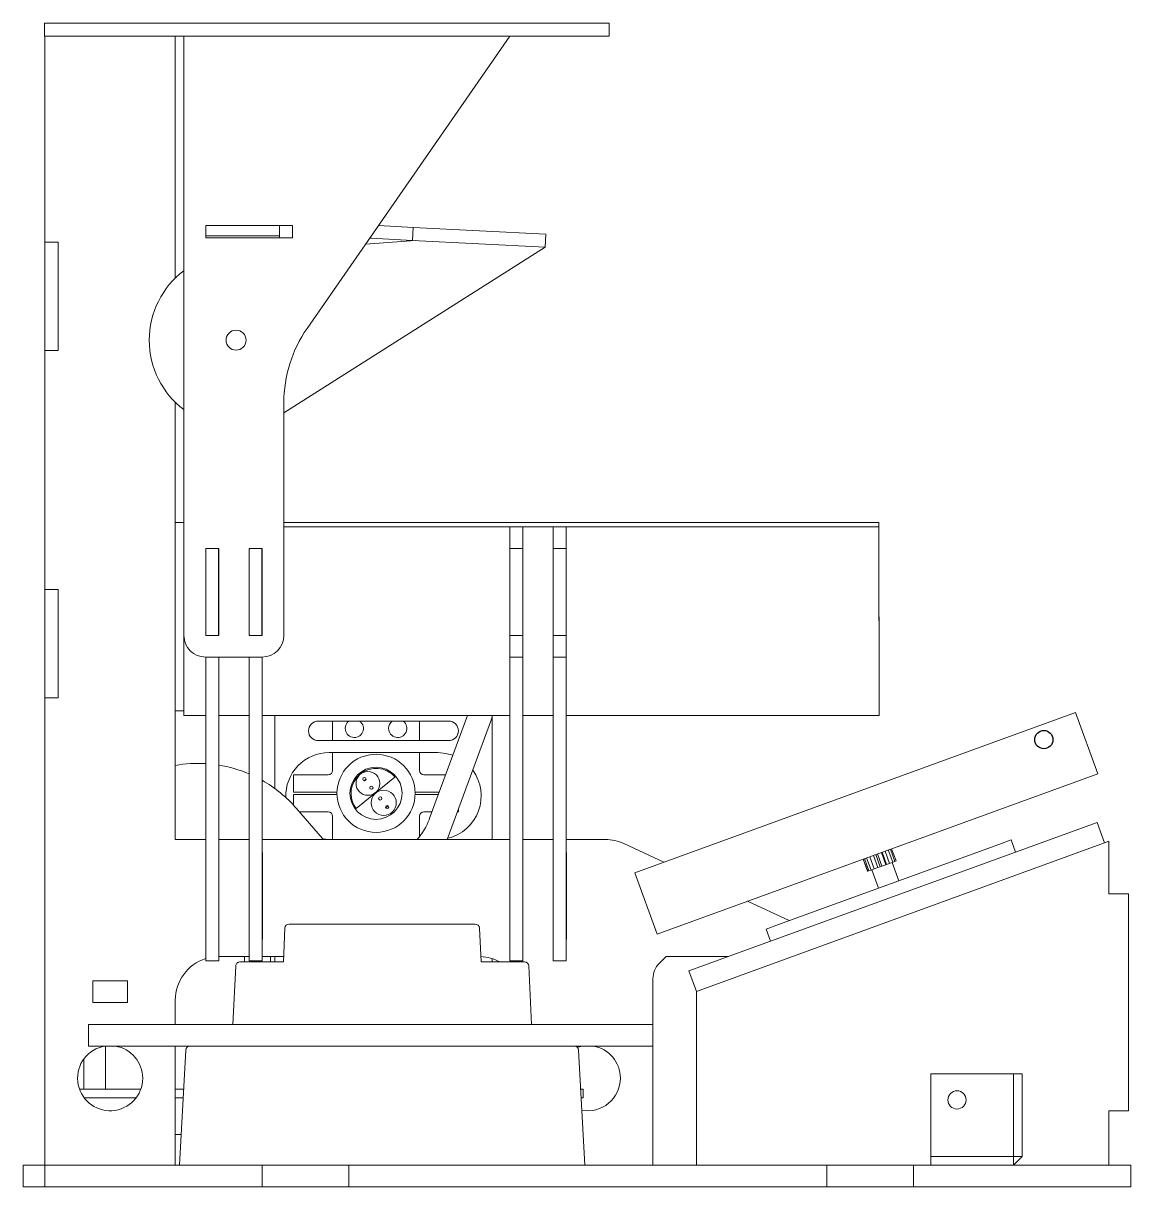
# Model space of a CAD drawing. Header units: millimetres. Extents: x -892 to 1085, y 100 to 1264.
# Drawn here: x -26.3 to 228.7, y 449.1 to 717.1 of the extents above; entities that cross this region are included whole.
import ezdxf

# ---------------------------------------------------------------- set-up
doc = ezdxf.new("R2010")
doc.units = ezdxf.units.MM

msp = doc.modelspace()

# ---------------------------------------------------------------- linework, layer by layer
at = {"color": 7, "linetype": 'Continuous', "lineweight": 15}
for p, q in [((-21.41, 717.12), (-21.41, 714.12)), ((-21.41, 717.12), (108.59, 717.12)), ((108.59, 717.12), (108.59, 714.12)), ((-21.41, 714.12), (108.59, 714.12)), ((-21.31, 714.12), (-21.31, 666.72)), ((8.69, 658.4), (8.69, 714.12)), ((10.69, 576.12), (10.69, 714.12)), ((85.69, 714.12), (39.04, 646.83)), ((35.69, 670.57), (15.69, 670.57)), ((15.69, 670.57), (15.69, 667.67)), ((32.69, 670.57), (32.69, 668.12)), ((35.69, 667.67), (35.69, 670.57)), ((55.45, 670.5), (63.47, 670.1)), ((63.32, 667.1), (63.47, 670.1)), ((94.01, 668.56), (63.47, 670.1)), ((32.69, 668.12), (15.69, 668.12)), ((15.69, 667.67), (35.69, 667.67)), ((32.69, 667.67), (32.69, 668.12)), ((53.72, 668.01), (53.7, 667.59)), ((53.7, 667.59), (63.32, 667.1)), ((93.86, 665.56), (94.01, 668.56)), ((-21.31, 641.72), (-21.31, 666.72)), ((-18.31, 666.72), (-21.31, 666.72)), ((-18.31, 641.72), (-18.31, 666.72)), ((93.86, 665.56), (33.69, 627.41)), ((52.52, 666.27), (63.9, 667.07)), ((93.86, 665.56), (63.32, 667.1)), ((-18.31, 641.72), (-21.31, 641.72)), ((-21.31, 641.72), (-21.31, 586.72)), ((8.69, 602.14), (8.69, 629.84)), ((33.69, 629.74), (33.69, 576.12)), ((8.69, 602.14), (8.69, 566.2)), ((10.69, 602.14), (8.69, 602.14)), ((33.69, 602.14), (170.69, 602.14)), ((33.69, 601.12), (85.69, 601.12)), ((85.69, 601.12), (88.69, 601.12)), ((85.69, 596.12), (85.69, 601.12)), ((88.69, 601.12), (95.69, 601.12)), ((88.69, 596.12), (88.69, 601.12)), ((95.69, 601.12), (98.69, 601.12)), ((95.69, 596.12), (95.69, 601.12)), ((98.69, 601.12), (170.69, 601.12)), ((98.69, 596.12), (98.69, 601.12)), ((170.69, 602.14), (170.69, 601.12)), ((170.69, 602.14), (170.74, 558.71)), ((170.69, 601.12), (170.74, 557.69)), ((15.69, 576.12), (15.69, 596.12)), ((15.69, 596.12), (18.69, 596.12)), ((15.74, 596.12), (18.64, 596.12)), ((15.74, 576.12), (15.74, 596.12)), ((18.64, 596.12), (18.64, 576.12)), ((18.69, 576.12), (18.69, 596.12)), ((25.69, 576.12), (25.69, 596.12)), ((25.69, 596.12), (28.69, 596.12)), ((25.74, 596.12), (28.64, 596.12)), ((25.74, 576.12), (25.74, 596.12)), ((28.64, 596.12), (28.64, 576.12)), ((28.69, 576.12), (28.69, 596.12)), ((85.69, 576.12), (85.69, 596.12)), ((85.69, 596.12), (88.69, 596.12)), ((88.69, 576.12), (88.69, 596.12)), ((95.69, 576.12), (95.69, 596.12)), ((95.69, 596.12), (98.69, 596.12)), ((98.69, 576.12), (98.69, 596.12)), ((-18.31, 586.72), (-21.31, 586.72)), ((-21.31, 561.72), (-21.31, 586.72)), ((-18.31, 561.72), (-18.31, 586.72)), ((10.69, 557.69), (10.69, 576.12)), ((15.69, 576.12), (18.69, 576.12)), ((18.64, 576.12), (15.74, 576.12)), ((25.69, 576.12), (28.69, 576.12)), ((28.64, 576.12), (25.74, 576.12)), ((85.69, 576.12), (88.69, 576.12)), ((85.69, 571.12), (85.69, 576.12)), ((88.69, 571.12), (88.69, 576.12)), ((95.69, 576.12), (98.69, 576.12)), ((95.69, 571.12), (95.69, 576.12)), ((98.69, 571.12), (98.69, 576.12)), ((28.69, 571.12), (15.69, 571.12)), ((15.69, 501.12), (15.69, 571.12)), ((18.69, 501.12), (18.69, 571.12)), ((25.69, 501.12), (25.69, 571.12)), ((28.69, 501.12), (28.69, 571.12)), ((85.69, 571.12), (88.69, 571.12)), ((85.69, 501.12), (85.69, 571.12)), ((88.69, 501.12), (88.69, 571.12)), ((95.69, 571.12), (98.69, 571.12)), ((95.69, 501.12), (95.69, 571.12)), ((98.69, 501.12), (98.69, 571.12)), ((8.69, 529.12), (8.69, 566.2)), ((-18.31, 561.72), (-21.31, 561.72)), ((-21.31, 561.72), (-21.31, 454.12)), ((10.69, 558.71), (8.69, 558.71)), ((15.69, 557.69), (10.69, 557.69)), ((25.69, 557.69), (18.69, 557.69)), ((85.69, 557.69), (28.69, 557.69)), ((31.63, 557.69), (31.63, 557.62)), ((31.63, 540.85), (31.63, 557.62)), ((75.97, 557.69), (67.19, 533.79)), ((95.69, 557.69), (88.69, 557.69)), ((170.74, 557.69), (98.69, 557.69)), ((215.99, 558.35), (114.5, 521.41)), ((170.74, 558.71), (170.74, 557.69)), ((221.12, 544.25), (215.99, 558.35)), ((41.63, 556.37), (71.63, 556.37)), ((44.92, 551.87), (44.92, 556.37)), ((64.92, 551.87), (64.92, 556.37)), ((71.33, 529.12), (81.52, 556.85)), ((81.63, 557.33), (81.63, 529.12)), ((71.63, 551.87), (41.63, 551.87)), ((44.13, 549.12), (69.13, 549.12)), ((44.92, 544.99), (44.92, 549.12)), ((64.92, 544.99), (64.92, 549.12)), ((221.12, 544.25), (119.63, 507.32)), ((35.92, 543.99), (35.92, 539.99)), ((43.92, 543.99), (35.92, 543.99)), ((59.28, 543.48), (50.36, 536.23)), ((70.93, 543.99), (65.92, 543.99)), ((35.92, 539.99), (45.92, 539.99)), ((35.92, 539.49), (35.92, 537.02)), ((45.92, 539.49), (35.92, 539.49)), ((63.91, 539.99), (69.46, 539.99)), ((69.28, 539.49), (63.91, 539.49)), ((42.61, 529.31), (36.6, 536.26)), ((73.91, 535.49), (73.91, 536.15)), ((37.27, 535.49), (43.92, 535.49)), ((44.92, 534.49), (44.92, 529.12)), ((64.92, 534.49), (64.92, 529.75)), ((65.92, 535.49), (67.81, 535.49)), ((73.67, 535.49), (73.91, 535.49)), ((126.98, 498.82), (220.95, 533.02)), ((222.66, 528.32), (220.95, 533.02)), ((8.69, 529.12), (15.69, 529.12)), ((18.69, 529.12), (25.69, 529.12)), ((28.69, 529.12), (85.69, 529.12)), ((42.78, 529.12), (42.61, 529.31)), ((44.13, 529.12), (42.68, 529.22)), ((88.69, 529.12), (95.69, 529.12)), ((98.69, 529.12), (107.73, 529.12)), ((111.95, 528.18), (121.22, 523.86)), ((222.66, 528.32), (128.69, 494.12)), ((147.57, 509.5), (198.31, 527.97)), ((198.31, 527.97), (201.13, 529)), ((201.13, 529), (202.16, 526.18)), ((223.69, 528.7), (222.66, 528.32)), ((223.69, 516.62), (223.69, 528.7)), ((18.74, 526.12), (18.69, 526.12)), ((18.74, 506.12), (18.74, 526.12)), ((28.74, 526.12), (28.69, 526.12)), ((28.74, 506.12), (28.74, 526.12)), ((88.74, 526.12), (88.69, 526.12)), ((88.74, 506.12), (88.74, 526.12)), ((98.74, 526.12), (98.69, 526.12)), ((98.74, 506.12), (98.74, 526.12)), ((169.45, 525.45), (170.47, 522.63)), ((170.01, 525.65), (171.03, 522.83)), ((170.38, 525.79), (171.4, 522.97)), ((171.3, 526.12), (172.33, 523.3)), ((171.45, 526.18), (172.48, 523.36)), ((172.16, 526.43), (173.18, 523.61)), ((172.86, 526.69), (173.89, 523.87)), ((174.39, 524.05), (173.37, 526.87)), ((174.66, 524.15), (173.63, 526.97)), ((167.09, 524.59), (168.11, 521.77)), ((167.12, 524.6), (168.15, 521.78)), ((167.39, 524.7), (168.41, 521.88)), ((167.89, 524.88), (168.92, 522.06)), ((168.6, 525.14), (169.63, 522.32)), ((169.63, 522.32), (170.47, 522.63)), ((170.47, 522.63), (171.03, 522.83)), ((171.03, 522.83), (171.4, 522.97)), ((171.4, 522.97), (172.33, 523.3)), ((172.33, 523.3), (172.48, 523.36)), ((172.48, 523.36), (173.18, 523.61)), ((173.89, 523.87), (173.18, 523.61)), ((175.29, 519.59), (173.75, 523.82)), ((173.89, 523.87), (174.39, 524.05)), ((174.66, 524.15), (174.39, 524.05)), ((114.5, 521.41), (119.63, 507.32)), ((168.11, 521.77), (168.15, 521.78)), ((168.15, 521.78), (168.41, 521.88)), ((168.41, 521.88), (168.92, 522.06)), ((168.92, 522.06), (169.63, 522.32)), ((169.05, 522.11), (170.59, 517.88)), ((140.45, 514.89), (150.06, 510.41)), ((228.19, 516.62), (223.69, 516.62)), ((228.19, 466.62), (228.19, 516.62)), ((34.9, 509.62), (77.78, 509.62)), ((144.75, 508.48), (147.57, 509.5)), ((18.69, 506.68), (18.74, 506.67)), ((33.59, 500.92), (33.9, 508.66)), ((78.78, 508.66), (79.09, 500.92)), ((144.75, 508.48), (145.78, 505.66)), ((18.69, 506.12), (18.74, 506.12)), ((28.69, 506.12), (28.74, 506.12)), ((88.69, 506.12), (88.74, 506.12)), ((98.69, 506.12), (98.74, 506.12)), ((25.69, 502.12), (18.69, 502.12)), ((24.61, 502.12), (24.61, 500.92)), ((33.64, 502.12), (28.69, 502.12)), ((30.61, 502.12), (30.61, 500.92)), ((31.63, 500.92), (31.63, 502.12)), ((81.63, 501.68), (81.63, 500.95)), ((120.16, 500.58), (121.69, 502.12)), ((136.05, 502.12), (121.69, 502.12)), ((15.69, 501.12), (18.69, 501.12)), ((21.94, 486.52), (22.6, 499.97)), ((23.59, 500.92), (33.59, 500.92)), ((25.69, 501.12), (28.69, 501.12)), ((79.09, 500.92), (89.09, 500.92)), ((85.69, 501.12), (88.69, 501.12)), ((90.09, 499.97), (90.75, 486.52)), ((95.69, 501.12), (98.69, 501.12)), ((128.69, 494.12), (126.98, 498.82)), ((-10.31, 491.52), (-10.31, 496.52)), ((-10.31, 496.52), (-7.31, 496.52)), ((-7.31, 496.52), (-5.31, 496.52)), ((-5.31, 496.52), (-2.31, 496.52)), ((-2.31, 496.52), (-2.31, 491.52)), ((118.69, 486.52), (118.69, 497.05)), ((128.69, 494.12), (128.69, 454.12)), ((-7.31, 491.52), (-10.31, 491.52)), ((-7.31, 491.52), (-5.31, 491.52)), ((-2.31, 491.52), (-5.31, 491.52)), ((8.69, 486.52), (8.69, 492.12)), ((-11.31, 481.52), (-11.31, 486.52)), ((-11.31, 486.52), (-8.31, 486.52)), ((-8.31, 486.52), (115.69, 486.52)), ((115.69, 486.52), (118.69, 486.52)), ((118.69, 486.52), (118.69, 481.52)), ((-8.31, 481.52), (-11.31, 481.52)), ((-8.31, 481.52), (115.69, 481.52)), ((-7.39, 481.52), (-7.39, 471.63)), ((8.69, 454.12), (8.69, 481.52)), ((9.69, 454.12), (11.14, 480.57)), ((101.54, 480.57), (102.99, 454.12)), ((118.69, 481.52), (115.69, 481.52)), ((118.69, 454.12), (118.69, 481.52)), ((-12.39, 478.51), (-12.39, 471.63)), ((182.69, 475.12), (182.69, 456.12)), ((201.69, 475.12), (182.69, 475.12)), ((201.69, 475.12), (201.69, 456.12)), ((203.69, 475.12), (201.69, 475.12)), ((203.69, 456.12), (203.69, 475.12)), ((-13.38, 471.63), (0.77, 471.63)), ((-12.31, 469.63), (-0.3, 469.63)), ((8.69, 471.63), (10.65, 471.63)), ((8.69, 469.63), (10.54, 469.63)), ((102.03, 471.63), (102.61, 471.63)), ((102.14, 469.63), (102.61, 469.63)), ((102.61, 471.63), (102.61, 469.63)), ((223.69, 466.62), (228.19, 466.62)), ((223.69, 466.62), (223.69, 454.12)), ((8.69, 461.12), (10.08, 461.12)), ((201.69, 456.12), (182.69, 456.12)), ((182.69, 456.12), (182.69, 454.12)), ((203.69, 456.12), (201.69, 456.12)), ((201.69, 454.12), (201.69, 456.12)), ((203.69, 456.12), (201.69, 454.12)), ((-26.31, 449.12), (-26.31, 454.12)), ((-21.31, 454.12), (-26.31, 454.12)), ((-21.31, 454.12), (-21.31, 449.12)), ((-21.31, 454.12), (28.69, 454.12)), ((28.69, 449.12), (28.69, 454.12)), ((48.69, 454.12), (28.69, 454.12)), ((48.69, 449.12), (48.69, 454.12)), ((48.69, 454.12), (158.69, 454.12)), ((158.69, 449.12), (158.69, 454.12)), ((178.69, 454.12), (158.69, 454.12)), ((178.69, 449.12), (178.69, 454.12)), ((178.69, 454.12), (228.69, 454.12)), ((228.69, 454.12), (228.69, 449.12)), ((-21.31, 449.12), (-26.31, 449.12)), ((-21.31, 449.12), (28.69, 449.12)), ((48.69, 449.12), (28.69, 449.12)), ((48.69, 449.12), (158.69, 449.12)), ((178.69, 449.12), (158.69, 449.12)), ((178.69, 449.12), (228.69, 449.12))]:
    msp.add_line(p, q, dxfattribs=at)
at = {"color": 7, "linetype": 'Continuous', "lineweight": 15, "flags": 128}
for points in [[(81.52, 556.85), (81.63, 557.34), (81.63, 557.69)], [(69.13, 549.12), (70.96, 548.95), (72.59, 548.5)], [(52.17, 542.65), (52.56, 542.97), (52.63, 543.02)], [(57.71, 536.88), (57.27, 536.5), (57.15, 536.42)], [(102.47, 481.52), (101.38, 481.25), (101.26, 481.21)]]:
    msp.add_lwpolyline(points, dxfattribs=at)
at = {"color": 7, "linetype": 'Continuous', "lineweight": 15}
for centre, radius in [((22.69, 644.12), 2.3), ((54.92, 539.74), 9), ((54.92, 539.74), 6), ((53.06, 542.03), 2.75), ((52.25, 543.01), 0.375), ((53.86, 541.04), 0.375), ((56.68, 537.56), 2.9), ((55.88, 538.55), 0.375), ((57.48, 536.58), 0.375), ((188.69, 469.12), 2.1)]:
    msp.add_circle(centre, radius, dxfattribs=at)
at = {"color": 7, "linetype": 'Continuous'}
msp.add_circle((208.69, 552.12), 2.1, dxfattribs=at)
at = {"color": 7, "linetype": 'Continuous', "lineweight": 15}
for centre, radius, start, end in [((22.69, 644.12), 20, 126.8699, 233.1301), ((63.69, 629.74), 30, 145.2651, 180), ((15.69, 576.12), 5, 180, 270), ((28.69, 576.12), 5, 270, 0), ((41.63, 554.12), 2.25, 90, 270), ((49.92, 554.69), 2.1, 126.8108, 180), ((49.92, 554.69), 2.1, 180, 53.1892), ((59.92, 554.69), 2.1, 126.8108, 180), ((59.92, 554.69), 2.1, 180, 53.1892), ((71.63, 554.12), 2.25, 270, 90), ((44.13, 539.12), 10, 90, 181.8423), ((13.9, 516.64), 30, 86.5819, 100.0037), ((13.9, 516.64), 30, 66.8615, 80.8151), ((43.92, 544.99), 1, 270, 0), ((54.92, 539.74), 5.75, 40.6045, 217.6149), ((65.92, 544.99), 1, 180, 270), ((69.13, 539.12), 10, 283.323, 36.3477), ((13.9, 516.64), 30, 40.8353, 60.465), ((43.92, 534.49), 1, 0, 90), ((53.58, 538.79), 14.5, 318.1593, 339.8353), ((65.92, 534.49), 1, 90, 180), ((107.73, 519.12), 10, 65, 90), ((34.9, 508.62), 1, 90, 177.6962), ((77.78, 508.62), 1, 2.3038, 90), ((18.69, 492.12), 10, 107.4576, 180), ((78.69, 492.12), 10, 61.6424, 87.9829), ((23.59, 499.92), 1, 90, 177.1965), ((89.09, 499.92), 1, 2.8035, 90), ((123.69, 497.05), 5, 135, 180), ((-6.31, 474.12), 7.5, 99.3668, 0), ((-6.31, 474.12), 7.5, 0, 80.6332), ((12.14, 480.52), 1, 90, 176.8665), ((100.55, 480.52), 1, 3.1335, 90), ((103.69, 474.12), 7.5, 0, 80.6332), ((103.69, 474.12), 7.5, 259.3083, 0)]:
    msp.add_arc(centre, radius, start, end, dxfattribs=at)

doc.saveas('drawing.dxf')
